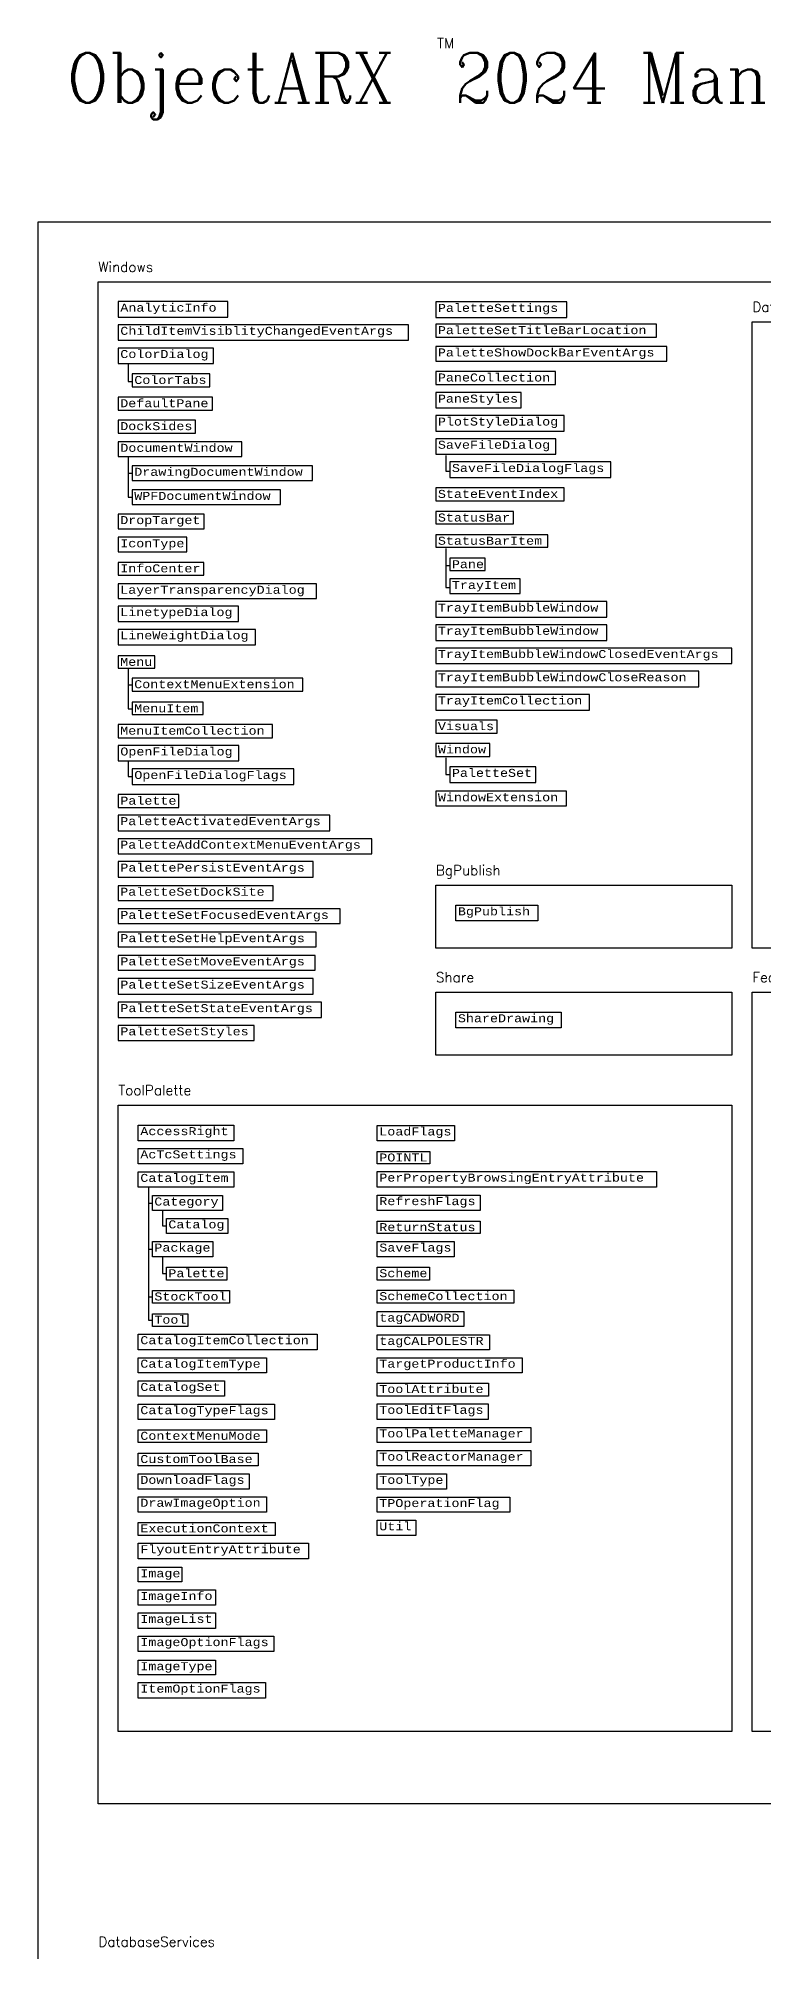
# Model space of a CAD drawing. Header units: inches. Extents: x 349 to 921, y -346 to 10.
# Drawn here: x 636.2 to 672.5, y -85.4 to 10.3 of the extents above; entities that cross this region are included whole.
import ezdxf
from ezdxf.enums import TextEntityAlignment as Align

# ---------------------------------------------------------------- set-up
doc = ezdxf.new("R2010")
doc.units = ezdxf.units.IN
doc.header["$MEASUREMENT"] = 0
doc.layers.add('Managed classes', color=3, linetype='Continuous')
doc.layers.add('ObjectARX 2009 Managed classes', color=7, linetype='Continuous')
doc.styles.add('Categories', font='romanc.shx', dxfattribs={"height": 0.5})
doc.styles.add('PureManaged', font='cour.ttf', dxfattribs={"height": 0.4})
doc.styles.get("Standard").update_dxf_attribs({"font": 'cour.ttf'})
doc.styles.add('Title', font='romanc.shx', dxfattribs={"width": 0.9})

msp = doc.modelspace()

# ---------------------------------------------------------------- linework, layer by layer
for p, q in [((640.728, -5.983), (640.728, -6.884)), ((640.728, -6.884), (640.928, -6.884)), ((640.723, -10.627), (640.723, -12.665)), ((640.723, -11.461), (640.923, -11.461)), ((656.597, -10.577), (656.597, -11.357)), ((656.597, -11.357), (656.797, -11.357)), ((640.723, -12.665), (640.923, -12.665)), ((656.597, -15.228), (656.597, -17.184)), ((656.597, -16.084), (656.797, -16.084)), ((656.597, -17.184), (656.797, -17.184)), ((640.723, -21.206), (640.723, -23.244)), ((640.723, -22.039), (640.923, -22.039)), ((640.723, -23.244), (640.923, -23.244)), ((656.597, -25.69), (656.597, -26.531)), ((640.728, -25.85), (640.728, -26.63)), ((640.728, -26.63), (640.928, -26.63)), ((656.597, -26.531), (656.797, -26.531)), ((641.728, -47.152), (641.728, -53.798)), ((641.728, -47.952), (641.928, -47.952)), ((642.428, -48.333), (642.428, -49.093)), ((642.428, -49.093), (642.628, -49.093)), ((641.728, -50.254), (641.928, -50.254)), ((642.428, -50.635), (642.428, -51.476)), ((642.428, -51.476), (642.628, -51.476)), ((641.728, -52.637), (641.928, -52.637)), ((641.728, -53.798), (641.928, -53.798))]:
    msp.add_line(p, q)
for points in [[(636.228, 1.1), (920.942, 1.1), (920.942, -185.231), (636.229, -185.231)], [(639.228, -1.9), (744.503, -1.9), (744.503, -77.98), (639.228, -77.98)], [(640.228, -2.886), (640.228, -3.661), (645.7, -3.661), (645.7, -2.886)], [(656.097, -2.9), (656.097, -3.679), (662.643, -3.679), (662.643, -2.9)], [(640.228, -4.047), (640.228, -4.822), (654.728, -4.822), (654.728, -4.047)], [(656.097, -4.013), (656.097, -4.668), (667.119, -4.668), (667.119, -4.013)], [(671.909, -3.9), (743.176, -3.9), (743.176, -35.213), (671.909, -35.213)], [(640.228, -5.208), (640.228, -5.983), (644.98, -5.983), (644.98, -5.208)], [(656.097, -5.127), (656.097, -5.859), (667.638, -5.859), (667.638, -5.127)], [(640.928, -6.504), (640.928, -7.144), (644.796, -7.144), (644.796, -6.504)], [(656.097, -6.38), (656.097, -7.035), (662.077, -7.035), (662.077, -6.38)], [(656.097, -7.435), (656.097, -8.196), (660.366, -8.196), (660.366, -7.435)], [(640.223, -7.665), (640.223, -8.305), (644.937, -8.305), (644.937, -7.665)], [(656.097, -8.581), (656.097, -9.357), (662.511, -9.357), (662.511, -8.581)], [(640.223, -8.811), (640.223, -9.466), (644.08, -9.466), (644.08, -8.811)], [(640.228, -9.895), (640.228, -10.627), (646.395, -10.627), (646.395, -9.895)], [(656.097, -9.742), (656.097, -10.518), (662.089, -10.518), (662.089, -9.742)], [(640.923, -11.095), (640.923, -11.827), (649.937, -11.827), (649.937, -11.095)], [(656.797, -10.903), (656.797, -11.679), (664.846, -11.679), (664.846, -10.903)], [(640.923, -12.299), (640.923, -13.031), (648.326, -13.031), (648.326, -12.299)], [(656.097, -12.199), (656.097, -12.84), (662.502, -12.84), (662.502, -12.199)], [(656.097, -13.38), (656.097, -14.001), (659.976, -14.001), (659.976, -13.38)], [(640.223, -13.508), (640.223, -14.24), (644.521, -14.24), (644.521, -13.508)], [(640.223, -14.669), (640.223, -15.401), (643.652, -15.401), (643.652, -14.669)], [(656.097, -14.541), (656.097, -15.162), (661.691, -15.162), (661.691, -14.541)], [(640.223, -15.921), (640.223, -16.562), (644.507, -16.562), (644.507, -15.921)], [(656.797, -15.712), (656.797, -16.323), (658.562, -16.323), (658.562, -15.712)], [(640.223, -16.991), (640.223, -17.723), (650.132, -17.723), (650.132, -16.991)], [(656.797, -16.752), (656.797, -17.484), (660.304, -17.484), (660.304, -16.752)], [(640.223, -18.108), (640.223, -18.884), (646.235, -18.884), (646.235, -18.108)], [(656.097, -17.882), (656.097, -18.658), (664.632, -18.658), (664.632, -17.882)], [(656.097, -19.043), (656.097, -19.819), (664.632, -19.819), (664.632, -19.043)], [(640.223, -19.269), (640.223, -20.045), (647.075, -20.045), (647.075, -19.269)], [(640.223, -20.595), (640.223, -21.206), (642.056, -21.206), (642.056, -20.595)], [(656.097, -20.204), (656.097, -20.98), (670.883, -20.98), (670.883, -20.204)], [(640.923, -21.712), (640.923, -22.367), (649.443, -22.367), (649.443, -21.712)], [(656.097, -21.365), (656.097, -22.141), (669.233, -22.141), (669.233, -21.365)], [(640.923, -22.917), (640.923, -23.528), (644.471, -23.528), (644.471, -22.917)], [(656.097, -22.526), (656.097, -23.302), (663.77, -23.302), (663.77, -22.526)], [(656.097, -23.808), (656.097, -24.463), (659.161, -24.463), (659.161, -23.808)], [(640.223, -24.034), (640.223, -24.689), (647.937, -24.689), (647.937, -24.034)], [(640.228, -25.075), (640.228, -25.85), (646.248, -25.85), (646.248, -25.075)], [(656.097, -24.969), (656.097, -25.624), (658.785, -25.624), (658.785, -24.969)], [(640.928, -26.25), (640.928, -27.025), (649.005, -27.025), (649.005, -26.25)], [(656.797, -26.145), (656.797, -26.917), (661.087, -26.917), (661.087, -26.145)], [(640.228, -27.532), (640.228, -28.172), (643.254, -28.172), (643.254, -27.532)], [(656.097, -27.362), (656.097, -28.094), (662.617, -28.094), (662.617, -27.362)], [(640.223, -28.558), (640.223, -29.333), (650.795, -29.333), (650.795, -28.558)], [(640.223, -29.733), (640.223, -30.494), (652.896, -30.494), (652.896, -29.733)], [(640.228, -30.88), (640.228, -31.655), (649.96, -31.655), (649.96, -30.88)], [(640.223, -32.084), (640.223, -32.816), (647.958, -32.816), (647.958, -32.084)], [(656.097, -32.065), (670.883, -32.065), (670.883, -35.213), (656.097, -35.213)], [(640.228, -33.245), (640.228, -33.977), (651.32, -33.977), (651.32, -33.245)], [(657.097, -33.841), (657.097, -33.065), (661.184, -33.065), (661.184, -33.841)], [(640.228, -34.406), (640.228, -35.138), (650.116, -35.138), (650.116, -34.406)], [(640.228, -35.567), (640.228, -36.299), (650.062, -36.299), (650.062, -35.567)], [(640.228, -36.728), (640.228, -37.504), (649.96, -37.504), (649.96, -36.728)], [(640.228, -37.904), (640.228, -38.665), (650.381, -38.665), (650.381, -37.904)], [(656.097, -37.41), (670.883, -37.41), (670.883, -40.557), (656.097, -40.557)], [(671.909, -37.41), (743.176, -37.41), (743.176, -74.367), (671.909, -74.367)], [(640.228, -39.065), (640.228, -39.826), (647.019, -39.826), (647.019, -39.065)], [(657.097, -39.185), (657.097, -38.41), (662.359, -38.41), (662.359, -39.185)], [(640.228, -43.054), (670.883, -43.054), (670.883, -74.367), (640.228, -74.367)], [(641.228, -44.83), (641.228, -44.054), (645.995, -44.054), (645.995, -44.83)], [(653.168, -44.83), (653.168, -44.069), (657.035, -44.069), (657.035, -44.83)], [(641.228, -45.991), (641.228, -45.215), (646.448, -45.215), (646.448, -45.991)], [(653.168, -45.991), (653.168, -45.37), (655.788, -45.37), (655.788, -45.991)], [(641.228, -47.152), (641.228, -46.391), (646.002, -46.391), (646.002, -47.152)], [(653.168, -47.152), (653.168, -46.376), (667.119, -46.376), (667.119, -47.152)], [(641.928, -48.313), (641.928, -47.572), (645.428, -47.572), (645.428, -48.313)], [(653.168, -48.313), (653.168, -47.552), (658.31, -47.552), (658.31, -48.313)], [(642.628, -49.474), (642.628, -48.713), (645.699, -48.713), (645.699, -49.474)], [(653.168, -49.474), (653.168, -48.853), (658.31, -48.853), (658.31, -49.474)], [(641.928, -50.635), (641.928, -49.874), (644.954, -49.874), (644.954, -50.635)], [(653.168, -50.635), (653.168, -49.874), (657.016, -49.874), (657.016, -50.635)], [(642.628, -51.796), (642.628, -51.156), (645.654, -51.156), (645.654, -51.796)], [(653.168, -51.796), (653.168, -51.156), (655.772, -51.156), (655.772, -51.796)], [(641.928, -52.957), (641.928, -52.317), (645.784, -52.317), (645.784, -52.957)], [(653.168, -52.957), (653.168, -52.302), (659.987, -52.302), (659.987, -52.957)], [(641.928, -54.118), (641.928, -53.478), (643.697, -53.478), (643.697, -54.118)], [(653.168, -54.118), (653.168, -53.377), (657.49, -53.377), (657.49, -54.118)], [(641.228, -55.279), (641.228, -54.504), (650.168, -54.504), (650.168, -55.279)], [(653.168, -55.279), (653.168, -54.538), (658.776, -54.538), (658.776, -55.279)], [(641.228, -56.44), (641.228, -55.679), (647.634, -55.679), (647.634, -56.44)], [(653.168, -56.44), (653.168, -55.679), (660.413, -55.679), (660.413, -56.44)], [(641.228, -57.601), (641.228, -56.84), (645.537, -56.84), (645.537, -57.601)], [(653.168, -57.601), (653.168, -56.946), (658.728, -56.946), (658.728, -57.601)], [(641.228, -58.762), (641.228, -58.001), (648.037, -58.001), (648.037, -58.762)], [(653.168, -58.762), (653.168, -57.987), (658.711, -57.987), (658.711, -58.762)], [(641.228, -59.923), (641.228, -59.283), (647.634, -59.283), (647.634, -59.923)], [(653.168, -59.923), (653.168, -59.162), (660.843, -59.162), (660.843, -59.923)], [(641.228, -61.084), (641.228, -60.444), (647.213, -60.444), (647.213, -61.084)], [(653.168, -61.084), (653.168, -60.323), (660.843, -60.323), (660.843, -61.084)], [(641.228, -62.245), (641.228, -61.484), (646.766, -61.484), (646.766, -62.245)], [(653.168, -62.245), (653.168, -61.484), (656.627, -61.484), (656.627, -62.245)], [(641.228, -63.406), (641.228, -62.631), (647.637, -62.631), (647.637, -63.406)], [(653.168, -63.406), (653.168, -62.645), (659.794, -62.645), (659.794, -63.406)], [(641.228, -64.567), (641.228, -63.912), (648.071, -63.912), (648.071, -64.567)], [(653.168, -64.567), (653.168, -63.806), (655.094, -63.806), (655.094, -64.567)], [(641.228, -65.728), (641.228, -64.953), (649.724, -64.953), (649.724, -65.728)], [(641.228, -66.889), (641.228, -66.157), (643.397, -66.157), (643.397, -66.889)], [(641.228, -68.05), (641.228, -67.289), (645.082, -67.289), (645.082, -68.05)], [(641.228, -69.211), (641.228, -68.436), (645.082, -68.436), (645.082, -69.211)], [(641.228, -70.372), (641.228, -69.597), (648.002, -69.597), (648.002, -70.372)], [(641.228, -71.533), (641.228, -70.801), (645.078, -70.801), (645.078, -71.533)], [(641.228, -72.694), (641.228, -71.919), (647.582, -71.919), (647.582, -72.694)]]:
    msp.add_lwpolyline(points, close=True)

# ---------------------------------------------------------------- texts
at = {"color": 7, "style": 'Categories'}
msp.add_text('TM', height=0.5, dxfattribs=at).set_placement((656.592, 10.028), align=Align.MIDDLE_CENTER)
at = {"color": 7, "style": 'Title', "width": 0.9}
msp.add_text('ObjectARX  2024 Managed Class Hierarchy', height=2.5, dxfattribs=at).set_placement((637.634, 7.055))
at = {"color": 1, "char_height": 0.5, "attachment_point": 1, "style": 'Categories'}
for s, insert, width in [('Windows', (639.228, -0.9), 70.79043), ('Data', (671.909, -2.9), 70.79043), ('BgPublish', (656.097, -31.065), 6.32919), ('Share', (656.097, -36.41), 6.32919), ('Features', (671.909, -36.41), 3.87432), ('ToolPalette', (640.228, -42.054), 7.67647), ('DatabaseServices', (639.228, -84.623), 8.35184)]:
    msp.add_mtext(s, dxfattribs=dict(at, insert=insert, width=width))
at = {"layer": 'Managed classes', "char_height": 0.4, "attachment_point": 1, "style": 'PureManaged'}
for s, insert in [('{\\Fcourier new|c0;AnalyticInfo}', (640.328, -2.986)), ('{\\Fcourier new|c0;PaletteSettings}', (656.197, -3)), ('{\\Fcourier new;PaletteSetTitleBarLocation}', (656.197, -4.113)), ('{\\Fcourier new;ColorDialog}', (640.328, -5.308)), ('{\\Fcourier new;ColorTabs}', (641.028, -6.604)), ('{\\Fcourier new;PaneCollection}', (656.197, -6.48)), ('{\\Fcourier new;PaneStyles}', (656.197, -7.535)), ('{\\Fcourier new;DefaultPane}', (640.323, -7.765)), ('{\\Fcourier new;DockSides}', (640.323, -8.911)), ('{\\Fcourier new;PlotStyleDialog}', (656.197, -8.681)), ('{\\Fcourier new;SaveFileDialog}', (656.197, -9.842)), ('{\\Fcourier new;SaveFileDialogFlags}', (656.897, -11.003)), ('{\\Fcourier new;StateEventIndex}', (656.197, -12.299)), ('{\\Fcourier new;DropTarget}', (640.323, -13.608)), ('{\\Fcourier new;StatusBar}', (656.197, -13.48)), ('{\\Fcourier new;IconType}', (640.323, -14.769)), ('{\\Fcourier new;StatusBarItem}', (656.197, -14.641)), ('{\\Fcourier new;InfoCenter}', (640.323, -16.021)), ('{\\Fcourier new;Pane}', (656.897, -15.812)), ('{\\Fcourier new;TrayItem}', (656.897, -16.852)), ('{\\Fcourier new;LinetypeDialog}', (640.323, -18.208)), ('{\\Fcourier new;TrayItemBubbleWindow}', (656.197, -17.982)), ('{\\Fcourier new;TrayItemBubbleWindow}', (656.197, -19.143)), ('{\\Fcourier new;LineWeightDialog}', (640.323, -19.369)), ('{\\Fcourier new;Menu}', (640.323, -20.695)), ('{\\Fcourier new;TrayItemBubbleWindowClosedEventArgs}', (656.197, -20.304)), ('{\\Fcourier new;ContextMenuExtension}', (641.023, -21.812)), ('{\\Fcourier new;TrayItemBubbleWindowCloseReason}', (656.197, -21.465)), ('{\\Fcourier new;TrayItemCollection}', (656.197, -22.626)), ('{\\Fcourier new;MenuItem}', (641.023, -23.017)), ('{\\Fcourier new;Visuals}', (656.197, -23.908)), ('{\\Fcourier new;MenuItemCollection}', (640.323, -24.134)), ('{\\Fcourier new;OpenFileDialog}', (640.328, -25.175)), ('{\\Fcourier new;Window}', (656.197, -25.069)), ('{\\Fcourier new;OpenFileDialogFlags}', (641.028, -26.35)), ('{\\Fcourier new;PaletteSet}', (656.897, -26.245)), ('{\\Fcourier new;Palette}', (640.328, -27.632)), ('{\\Fcourier new;PaletteActivatedEventArgs}', (640.323, -28.658)), ('{\\Fcourier new;PalettePersistEventArgs}', (640.328, -30.98)), ('{\\Fcourier new;PaletteSetStateEventArgs}', (640.328, -38.004)), ('{\\Fcourier new;PaletteSetStyles}', (640.328, -39.165)), ('{\\Fcourier new;AccessRight}', (641.328, -44.154)), ('{\\Fcourier new;LoadFlags}', (653.268, -44.169)), ('{\\Fcourier new;POINTL}', (653.268, -45.47)), ('{\\Fcourier new;CatalogItem}', (641.328, -46.491)), ('{\\Fcourier new;PerPropertyBrowsingEntryAttribute}', (653.268, -46.476)), ('{\\Fcourier new;Category}', (642.028, -47.672)), ('{\\Fcourier new;RefreshFlags}', (653.268, -47.652)), ('{\\Fcourier new;Catalog}', (642.728, -48.813)), ('{\\Fcourier new;ReturnStatus}', (653.268, -48.953)), ('{\\Fcourier new;Package}', (642.028, -49.974)), ('{\\Fcourier new;SaveFlags}', (653.268, -49.974)), ('{\\Fcourier new;Palette}', (642.728, -51.256)), ('{\\Fcourier new;Scheme}', (653.268, -51.256)), ('{\\Fcourier new;StockTool}', (642.028, -52.417)), ('{\\Fcourier new;SchemeCollection}', (653.268, -52.402)), ('{\\Fcourier new;Tool}', (642.028, -53.578)), ('{\\Fcourier new;tagCADWORD}', (653.268, -53.477)), ('{\\Fcourier new;CatalogItemCollection}', (641.328, -54.604)), ('{\\Fcourier new;tagCALPOLESTR}', (653.268, -54.638)), ('{\\Fcourier new;CatalogItemType}', (641.328, -55.779)), ('{\\Fcourier new;TargetProductInfo}', (653.268, -55.779)), ('{\\Fcourier new;CatalogSet}', (641.328, -56.94)), ('{\\Fcourier new;ToolAttribute}', (653.268, -57.046)), ('{\\Fcourier new;CatalogTypeFlags}', (641.328, -58.101)), ('{\\Fcourier new;ToolEditFlags}', (653.268, -58.087)), ('{\\Fcourier new;ToolPaletteManager}', (653.268, -59.262)), ('{\\Fcourier new;ContextMenuMode}', (641.328, -59.383)), ('{\\Fcourier new;CustomToolBase}', (641.328, -60.544)), ('{\\Fcourier new;DownloadFlags}', (641.328, -61.584)), ('{\\Fcourier new;ToolType}', (653.268, -61.584)), ('{\\Fcourier new;DrawImageOption}', (641.328, -62.731)), ('{\\Fcourier new;ExecutionContext}', (641.328, -64.012)), ('{\\Fcourier new;FlyoutEntryAttribute}', (641.328, -65.053)), ('{\\Fcourier new;Image}', (641.328, -66.257)), ('{\\Fcourier new;ImageInfo}', (641.328, -67.389)), ('{\\Fcourier new;ImageList}', (641.328, -68.536)), ('{\\Fcourier new;ImageOptionFlags}', (641.328, -69.697)), ('{\\Fcourier new;ImageType}', (641.328, -70.901)), ('{\\Fcourier new;ItemOptionFlags}', (641.328, -72.019))]:
    msp.add_mtext(s, dxfattribs=dict(at, insert=insert))
at = {"layer": 'Managed classes', "color": 6, "char_height": 0.4, "attachment_point": 1, "style": 'PureManaged'}
for s, insert in [('{\\Fcourier new|c0;ChildItemVisiblityChangedEventArgs}', (640.328, -4.147)), ('{\\Fcourier new|c0;PaletteShowDockBarEventArgs}', (656.197, -5.227)), ('{\\Fcourier new|c0;DocumentWindow}', (640.328, -9.995)), ('{\\Fcourier new|c0;DrawingDocumentWindow}', (641.023, -11.195)), ('{\\Fcourier new|c0;WPFDocumentWindow}', (641.023, -12.399)), ('{\\Fcourier new|c0;LayerTransparencyDialog}', (640.323, -17.091)), ('{\\Fcourier new|c0;WindowExtension}', (656.197, -27.462)), ('{\\Fcourier new|c0;PaletteSetDockSite}', (640.323, -32.184)), ('{\\Fcourier new|c0;PaletteSetFocusedEventArgs}', (640.328, -33.345)), ('{\\Fcourier new|c0;BgPublish}', (657.197, -33.165)), ('{\\Fcourier new|c0;PaletteSetHelpEventArgs}', (640.328, -34.506)), ('{\\Fcourier new|c0;PaletteSetMoveEventArgs}', (640.328, -35.667)), ('{\\Fcourier new|c0;ShareDrawing}', (657.197, -38.51)), ('{\\Fcourier new|c0;AcTcSettings}', (641.328, -45.315)), ('{\\Fcourier new|c0;ToolReactorManager}', (653.268, -60.423)), ('{\\Fcourier new|c0;TPOperationFlag}', (653.268, -62.745)), ('{\\Fcourier new|c0;Util}', (653.268, -63.906))]:
    msp.add_mtext(s, dxfattribs=dict(at, insert=insert))
at = {"layer": 'ObjectARX 2009 Managed classes', "color": 3, "char_height": 0.4, "attachment_point": 1}
for s, insert in [('{\\Fcourier new;PaletteAddContextMenuEventArgs}', (640.323, -29.833)), ('{\\Fcourier new;PaletteSetSizeEventArgs}', (640.328, -36.828))]:
    msp.add_mtext(s, dxfattribs=dict(at, insert=insert))

doc.saveas('drawing.dxf')
